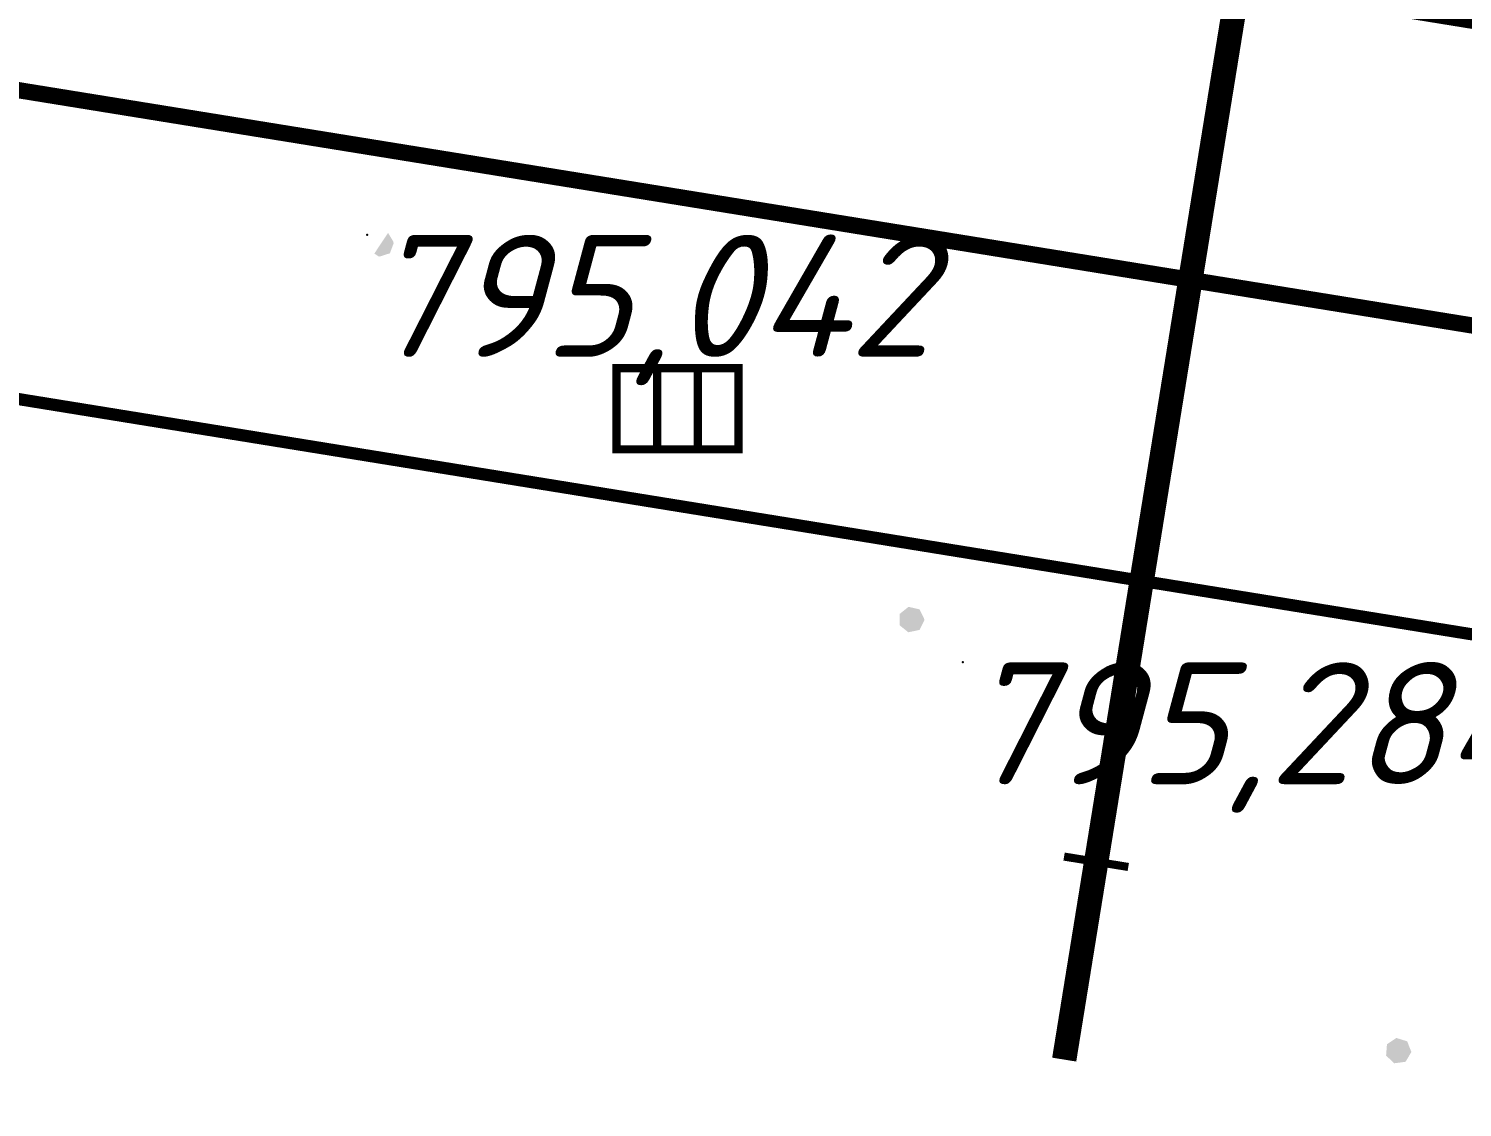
# Model space of a CAD drawing. Header units: metres. Extents: x 629572 to 645168, y 4785785 to 4790166.
# Drawn here: x 634824.18 to 634841.81, y 4788165.13 to 4788178.4 of the extents above; entities that cross this region are included whole.
import ezdxf
from ezdxf import colors
from ezdxf.entities.mleader import LeaderData, LeaderLine
from ezdxf.math import Vec2, Vec3

# ---------------------------------------------------------------- set-up
doc = ezdxf.new("R2010")
doc.units = ezdxf.units.M
for name, pattern in [('Сплошная', [0]), ('Сплошная_0_50', [0]), ('Штрихпунктирная 2', [10, 5, -2.5, 0, -2.5])]:
    doc.linetypes.add(name, pattern=pattern)
doc.layers.get('0').update_dxf_attribs({"linetype": 'CONTINUOUS'})
for name, color, linetype in [('АД ось слева_9м', 7, 'CONTINUOUS'), ('Дороги с покрытием (осевая линия)', 7, 'CONTINUOUS'), ('Дорожные полосы', 7, 'CONTINUOUS'), ('Коммуникации', 7, 'CONTINUOUS'), ('Нурсултан', 7, 'CONTINUOUS'), ('пересечения с комуникациями', 7, 'CONTINUOUS'), ('ПК 54+37.89 Заезд RP', 7, 'CONTINUOUS'), ('Риска для шага 20 м', 7, 'CONTINUOUS')]:
    doc.layers.add(name, color=color, linetype=linetype)
doc.styles.add('ISOCPEUR', font='isocpeui.ttf')

# ---------------------------------------------------------------- blocks, each defined once
blk = doc.blocks.new('4175 - 128.а решетки сточные')
at = {"color": 7, "linetype": 'Continuous', "lineweight": 0, "const_width": 0.1, "flags": 128}
blk.add_lwpolyline([(-0.75, -0.5), (-0.75, 0.5), (0.75, 0.5), (0.75, -0.5), (-0.75, -0.5)], close=True, dxfattribs=at)
for points in [[(-0.25, -0.5), (-0.25, 0.5)], [(0.25, -0.5), (0.25, 0.5)]]:
    blk.add_lwpolyline(points, dxfattribs=at)
at = {"color": 7, "linetype": 'Continuous', "lineweight": 0, "true_color": 0xffffff, "flags": 128}
blk.add_lwpolyline([(-0.75, -0.5), (0.75, -0.5), (0.75, 0.5), (-0.75, 0.5), (-0.75, -0.5)], close=True, dxfattribs=at)
blk = doc.blocks.new('Риска для шага 20 м')
at = {"color": 7, "linetype": 'Continuous', "lineweight": 0, "const_width": 0.1, "flags": 128}
blk.add_lwpolyline([(0, 0.4), (0, -0.4)], dxfattribs=at)

msp = doc.modelspace()

# ---------------------------------------------------------------- hatches: boundary and pattern name
at = {"layer": 'Дороги с покрытием (осевая линия)'}
for points in [[(634828.595, 4788175.884), (634828.59, 4788175.876), (634828.586, 4788175.871), (634828.438, 4788175.647), (634828.433, 4788175.638), (634828.427, 4788175.63), (634828.482, 4788175.594), (634828.487, 4788175.602), (634828.49, 4788175.593), (634828.59, 4788175.625), (634828.614, 4788175.633), (634828.617, 4788175.634), (634828.618, 4788175.635), (634828.62, 4788175.639), (634828.666, 4788175.761), (634828.657, 4788175.765), (634828.665, 4788175.77), (634828.598, 4788175.881), (634828.596, 4788175.886)], [(634835.183, 4788171.127), (634835.192, 4788171.131), (634835.187, 4788171.138), (634835.164, 4788171.174), (634835.192, 4788171.131), (634835.169, 4788171.181), (634835.167, 4788171.183), (634835.135, 4788171.25), (634835.133, 4788171.255), (634835.128, 4788171.256), (634835.011, 4788171.283), (634835.002, 4788171.285), (634834.999, 4788171.275), (634835.002, 4788171.285), (634834.993, 4788171.283), (634834.997, 4788171.279), (634834.997, 4788171.278), (634834.993, 4788171.283), (634834.96, 4788171.257), (634834.891, 4788171.202), (634834.897, 4788171.194), (634834.892, 4788171.201), (634834.891, 4788171.202), (634834.887, 4788171.199), (634834.887, 4788171.198), (634834.887, 4788171.194), (634834.89, 4788171.173), (634834.897, 4788171.129), (634834.887, 4788171.194), (634834.887, 4788171.064), (634834.897, 4788171.064), (634834.887, 4788171.064), (634834.887, 4788171.059), (634834.891, 4788171.056), (634834.992, 4788170.975), (634834.998, 4788170.974), (634834.997, 4788170.974), (634834.992, 4788170.975), (634834.996, 4788170.972), (634834.999, 4788170.973), (634835, 4788170.973), (634835, 4788170.974), (634835.001, 4788170.975), (634835.102, 4788170.996), (634835.126, 4788171.001), (634835.129, 4788171.002), (634835.131, 4788171.002), (634835.133, 4788171.006), (634835.131, 4788171.007), (634835.124, 4788171.011), (634835.133, 4788171.006), (634835.15, 4788171.057), (634835.154, 4788171.069), (634835.133, 4788171.006), (634835.192, 4788171.122), (634835.192, 4788171.131)], [(634841.179, 4788165.815), (634841.174, 4788165.823), (634841.155, 4788165.859), (634841.179, 4788165.815), (634841.16, 4788165.865), (634841.159, 4788165.866), (634841.131, 4788165.938), (634841.13, 4788165.942), (634841.125, 4788165.944), (634841.122, 4788165.934), (634841.125, 4788165.944), (634841.01, 4788165.98), (634841.001, 4788165.983), (634840.998, 4788165.973), (634841.001, 4788165.983), (634840.992, 4788165.982), (634840.995, 4788165.977), (634840.998, 4788165.973), (634840.992, 4788165.982), (634840.957, 4788165.958), (634840.884, 4788165.909), (634840.88, 4788165.906), (634840.88, 4788165.904), (634840.88, 4788165.901), (634840.87, 4788165.772), (634840.869, 4788165.767), (634840.873, 4788165.764), (634840.879, 4788165.771), (634840.873, 4788165.764), (634840.968, 4788165.675), (634840.971, 4788165.671), (634840.976, 4788165.672), (634840.978, 4788165.672), (634840.978, 4788165.673), (634840.979, 4788165.674), (634841.079, 4788165.687), (634841.104, 4788165.69), (634841.107, 4788165.691), (634841.108, 4788165.691), (634841.111, 4788165.695), (634841.109, 4788165.696), (634841.102, 4788165.7), (634841.111, 4788165.695), (634841.131, 4788165.744), (634841.136, 4788165.756), (634841.111, 4788165.695), (634841.178, 4788165.807), (634841.18, 4788165.811)]]:
    msp.add_hatch(color=7, dxfattribs=at).paths.add_polyline_path(points)

# ---------------------------------------------------------------- linework, layer by layer
at = {"layer": 'Нурсултан', "color": 7}
for p in [(634828.34, 4788175.861, 8.365), (634835.664, 4788170.604, 8.607)]:
    msp.add_point(p, dxfattribs=at)
at = {"layer": 'ПК 54+37.89 Заезд RP', "color": 1, "linetype": 'Штрихпунктирная 2', "lineweight": 0, "true_color": 0xff0000, "const_width": 0.3, "flags": 128}
msp.add_lwpolyline([(634840.5, 4788187.894), (634836.911, 4788165.718)], dxfattribs=at)
msp.add_lwpolyline([(634840.5, 4788187.894), (634836.911, 4788165.718)], dxfattribs=at)

# ---------------------------------------------------------------- block references
at = {"layer": 'Коммуникации', "color": 7, "linetype": 'Continuous'}
msp.add_blockref('4175 - 128.а решетки сточные', (634832.155, 4788173.722, 795.166), dxfattribs=at)
at = {"layer": 'Риска для шага 20 м', "color": 7, "linetype": 'Continuous', "rotation": 260.805951}
msp.add_blockref('Риска для шага 20 м', (634837.304, 4788168.151), dxfattribs=at)

# ---------------------------------------------------------------- texts
at = {"layer": 'Нурсултан', "color": 251, "char_height": 1.5, "attachment_point": 1, "style": 'ISOCPEUR'}
for s, insert in [('795,042', (634828.34, 4788175.861, 8.365)), ('795,284', (634835.664, 4788170.604, 8.607))]:
    msp.add_mtext(s, dxfattribs=dict(at, insert=insert))

# ---------------------------------------------------------------- next in the draw order: leaders
at = {"layer": 'пересечения с комуникациями'}
ml = msp.add_multileader_mtext('Standard', dxfattribs=at)
ml.set_content('Газопровод подземный\\PПК0+21,34', color=256, style='ISOCPEUR')
ml.set_leader_properties()
ml.build(insert=Vec2(0, 0))
ml.multileader.update_dxf_attribs({"text_left_attachment_type": 6, "text_right_attachment_type": 6, "dogleg_length": 0.36, "arrow_head_size": 2})
ctx = ml.context
ctx.base_point, ctx.char_height, ctx.arrow_head_size, ctx.plane_origin, ctx.plane_x_axis, ctx.plane_y_axis = Vec3(634786.786, 4788162.276, 0.005), 2.53, 2, Vec3(634761.834, 4788182.583, 0.005), Vec3(0.984808, -0.173648), Vec3(0.173648, 0.984808)
ctx.left_attachment, ctx.right_attachment = 6, 6
notes = []
notes.append((ctx, [(0, (1, 1, 0), (634786.431, 4788162.339, 0.005), (0.984808, -0.173648), 0.36, [(0, [(634773.427, 4788177.188, 0.005)], 0, [])])]))
ctx.mtext.insert, ctx.mtext.text_direction, ctx.mtext.rotation, ctx.mtext.flow_direction = Vec3(634789.283, 4788164.919, 0.005), Vec3(0.984808, -0.173648), 6.108652, 5
ctx.mtext.has_bg_fill, ctx.mtext.bg_color, ctx.mtext.bg_scale_factor, ctx.mtext.bg_transparency, ctx.mtext.use_window_bg_color = 1, -1027028792, 1.5, 0, 1
for ctx, leaders in notes:
    for number, flags, end, landing, length, lines in leaders:
        leader = LeaderData()
        leader.index, (leader.has_last_leader_line, leader.has_dogleg_vector, leader.attachment_direction) = number, flags
        leader.last_leader_point, leader.dogleg_vector, leader.dogleg_length = Vec3(end), Vec3(landing), length
        for number, points, colour, breaks in lines:
            line = LeaderLine()
            line.index, line.vertices, line.color, line.breaks = number, Vec3.list(points), colors.encode_raw_color(colour), breaks
            leader.lines.append(line)
        ctx.leaders.append(leader)

# ---------------------------------------------------------------- next in the draw order: linework, layer by layer
at = {"layer": 'АД ось слева_9м', "color": 1, "linetype": 'Штрихпунктирная 2', "lineweight": 0, "true_color": 0xff0000, "const_width": 0.3, "flags": 128}
msp.add_lwpolyline([(640034.337, 4789067.944, 0.02474), (639810.355, 4788955.085), (639724.253, 4788906.219, -0.017749), (639596.568, 4788839.628), (638712.155, 4788417.607, -0.024507), (638440.2, 4788303.837), (638256.383, 4788237.319, 0.008008), (638136.772, 4788191.856), (638136.772, 4788191.856), (638136.695, 4788191.825), (638136.695, 4788191.825, -0.009799), (637971.281, 4788129.63), (637971.281, 4788129.63), (637971.277, 4788129.628), (637971.277, 4788129.628, -0.032099), (637723.09, 4788059.369), (637723.089, 4788059.368, -0.014854), (637369.479, 4787994.295), (637135.498, 4787958.386), (637135.498, 4787958.386, 0.001264), (637025.372, 4787941.2), (637025.372, 4787941.2), (637025.372, 4787941.2), (637025.372, 4787941.2, -0.002776), (636826.751, 4787910.818), (636826.751, 4787910.818), (636826.746, 4787910.817), (636826.746, 4787910.817), (636820.561, 4787909.907), (636814.372, 4787908.998), (636808.179, 4787908.094), (636801.982, 4787907.196), (636795.779, 4787906.308), (636789.571, 4787905.431), (636783.358, 4787904.568), (636777.139, 4787903.722), (636770.914, 4787902.895), (636764.683, 4787902.089), (636758.445, 4787901.307), (636752.2, 4787900.551), (636745.948, 4787899.824), (636739.689, 4787899.129), (636733.423, 4787898.467), (636727.15, 4787897.842, -0.062513), (636475.682, 4787905.031), (636469.455, 4787906.013), (636463.237, 4787907.032), (636457.028, 4787908.084), (636450.828, 4787909.166), (636444.636, 4787910.277), (636438.453, 4787911.414), (636432.278, 4787912.575), (636426.11, 4787913.757), (636419.949, 4787914.957), (636413.796, 4787916.173), (636407.648, 4787917.403), (636401.507, 4787918.644), (636395.37, 4787919.894), (636389.239, 4787921.151), (636383.112, 4787922.412), (636376.989, 4787923.674), (636376.44, 4787923.787), (636376.44, 4787923.787, 0.011051), (636059.774, 4787981.834), (636059.774, 4787981.834), (635773.194, 4788027.844), (635773.194, 4788027.844, -0.00032), (635722.697, 4788035.984), (635722.697, 4788035.984), (634281.952, 4788269.183), (634281.952, 4788269.183, -0.000471), (634207.537, 4788281.3), (634207.537, 4788281.3), (634184.804, 4788285.024)], format="xyb", dxfattribs=at)
at = {"layer": 'Дорожные полосы', "color": 5, "linetype": 'Сплошная_0_50', "lineweight": 0, "true_color": 0x0000ff, "const_width": 0.2, "flags": 128}
msp.add_lwpolyline([(634184.117, 4788279.697), (634206.908, 4788276.342), (634206.91, 4788276.342), (634206.912, 4788276.341, 0.000471), (634281.527, 4788265.429), (634281.529, 4788265.428), (634281.531, 4788265.428), (634283.009, 4788265.213), (635550.153, 4788060.113), (635648.941, 4788044.579), (635678.505, 4788039.794), (635722.086, 4788032.538), (635722.088, 4788032.538), (635722.09, 4788032.538, 0.00032), (635772.551, 4788024.17), (635772.553, 4788024.17), (635772.555, 4788024.169), (635777.171, 4788023.407), (636059.18, 4787978.131, -0.011051), (636375.683, 4787920.115), (636376.232, 4787920.002), (636382.354, 4787918.739), (636388.481, 4787917.479), (636394.62, 4787916.22), (636400.761, 4787914.969), (636406.909, 4787913.726), (636413.065, 4787912.495), (636419.228, 4787911.277), (636425.399, 4787910.075), (636431.579, 4787908.891), (636437.768, 4787907.728), (636443.966, 4787906.588), (636450.174, 4787905.474), (636456.392, 4787904.388), (636462.621, 4787903.333), (636468.86, 4787902.311), (636475.092, 4787901.327, 0.051615), (636683.572, 4787890.828, 0.051615)], format="xyb", dxfattribs=at)
at = {"layer": 'Дорожные полосы', "color": 5, "linetype": 'Сплошная', "lineweight": 0, "true_color": 0x0000ff, "const_width": 0.15, "flags": 128}
msp.add_lwpolyline([(634319.342, 4788254.774), (634339.085, 4788251.578), (634355, 4788249.762), (635549.529, 4788056.415), (635648.316, 4788040.881), (635677.931, 4788036.088), (635721.537, 4788028.828), (635721.539, 4788028.828), (635721.539, 4788028.828), (635721.541, 4788028.828, 0.00032), (635772.006, 4788020.459), (635772.008, 4788020.459), (635772.008, 4788020.459), (635772.01, 4788020.459), (635776.601, 4788019.701), (636058.585, 4787974.428), (636058.585, 4787974.428, -0.011051), (636374.926, 4787916.442), (636374.926, 4787916.442), (636375.474, 4787916.329), (636381.599, 4787915.066), (636387.73, 4787913.805), (636393.868, 4787912.546), (636400.015, 4787911.294), (636406.169, 4787910.05), (636412.332, 4787908.817), (636418.505, 4787907.597), (636424.687, 4787906.393), (636430.879, 4787905.207), (636437.082, 4787904.041), (636443.295, 4787902.898), (636449.52, 4787901.781), (636455.756, 4787900.692), (636462.004, 4787899.634), (636468.263, 4787898.608), (636474.536, 4787897.619, 0.058457), (636711.485, 4787888.928, 0.004041), (636727.862, 4787890.449), (636727.864, 4787890.449), (636727.866, 4787890.45), (636729.313, 4787890.597), (636730.76, 4787890.746), (636732.207, 4787890.898), (636733.654, 4787891.051), (636735.1, 4787891.206), (636736.547, 4787891.363), (636737.993, 4787891.523), (636739.439, 4787891.684), (636740.884, 4787891.846), (636742.33, 4787892.011), (636743.775, 4787892.177), (636745.22, 4787892.346), (636750.683, 4787892.997), (636756.143, 4787893.671), (636761.6, 4787894.366), (636767.054, 4787895.082), (636772.507, 4787895.815), (636777.957, 4787896.565), (636783.404, 4787897.33), (636788.851, 4787898.108), (636794.295, 4787898.897), (636799.738, 4787899.697), (636805.179, 4787900.505), (636808.461, 4787900.996), (636811.742, 4787901.489), (636819.763, 4787902.664), (636827.774, 4787903.843), (636827.774, 4787903.843), (636827.779, 4787903.843), (636827.779, 4787903.843, 0.000191), (636841.455, 4787905.863, 0.001382), (636940.491, 4787920.352, 0.001203), (637026.545, 4787933.792), (637026.546, 4787933.792), (637026.547, 4787933.793), (637026.547, 4787933.793), (637026.547, 4787933.793), (637026.547, 4787933.793), (637026.549, 4787933.793), (637026.55, 4787933.793, -0.001264), (637136.636, 4787950.973), (637136.636, 4787950.973), (637241.37, 4787967.047)], format="xyb", dxfattribs=at)

doc.saveas('drawing.dxf')
